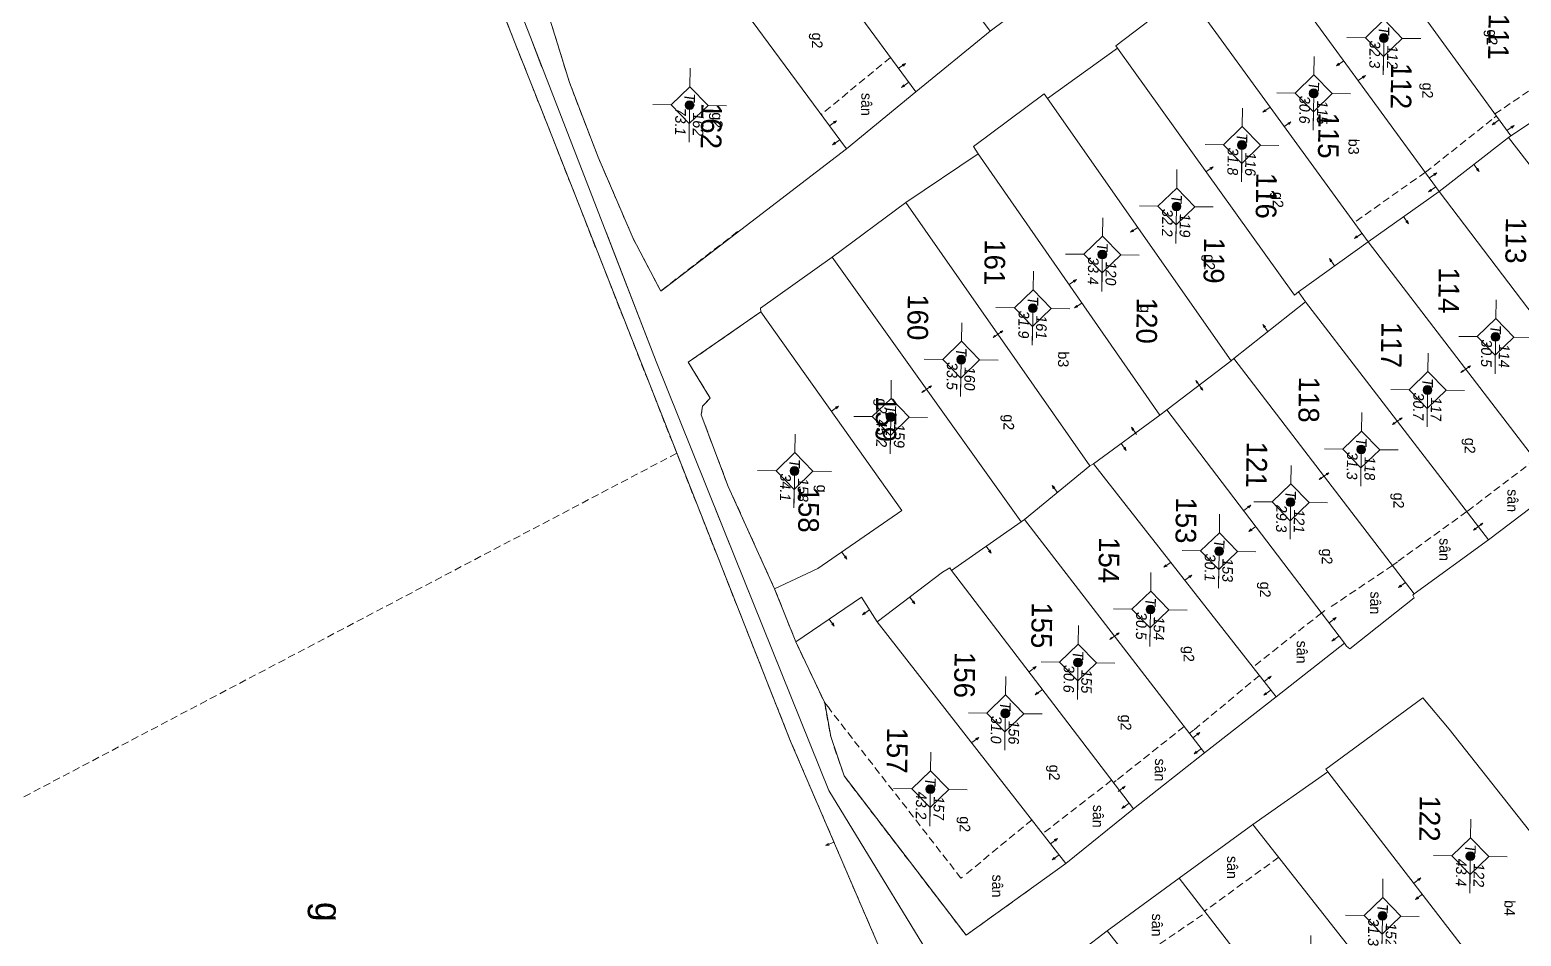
# Model space of a CAD drawing. Extents: x 601689 to 602595, y 1189742 to 1190763.
# Drawn here: x 602062.5 to 602113.1, y 1190361 to 1190391.7 of the extents above; entities that cross this region are included whole.
import ezdxf
from ezdxf.enums import TextEntityAlignment as Align

# ---------------------------------------------------------------- set-up
doc = ezdxf.new("R2010")
doc.units = 0
doc.header["$MEASUREMENT"] = 0
doc.linetypes.add('HIDDEN', pattern=[0.375, 0.25, -0.125])
for name, color, linetype in [('10', 250, 'Continuous'), ('11', 7, 'Continuous'), ('13', 7, 'Continuous'), ('14', 7, 'Continuous'), ('15', 7, 'Continuous'), ('16', 7, 'Continuous'), ('22', 7, 'Continuous'), ('53', 7, 'Continuous'), ('57', 7, 'Continuous')]:
    doc.layers.add(name, color=color, linetype=linetype)
doc.styles.add('TXT', font='vnshx.shx')

# ---------------------------------------------------------------- blocks, each defined once
blk = doc.blocks.new('NH3R')
at = {"layer": '16', "color": 7, "linetype": 'Continuous', "lineweight": 0}
for p, q in [((0, 0), (0.297, -0.005)), ((0.297, -0.005), (0.186, 0.031)), ((0.297, -0.005), (0.189, -0.033))]:
    blk.add_line(p, q, dxfattribs=at)
blk = doc.blocks.new('NH3')
at = {"layer": '16', "color": 7, "linetype": 'Continuous', "lineweight": 0}
for p, q in [((-0.199, -0.002), (-0.113, 0.021)), ((0.197, -0.012), (0.107, 0.015)), ((-0.199, -0.002), (0.197, -0.012)), ((-0.199, -0.002), (-0.116, -0.035)), ((0.197, -0.012), (0.104, -0.027))]:
    blk.add_line(p, q, dxfattribs=at)
blk = doc.blocks.new('*M1533153315331533')
at = {"layer": '13', "color": 3, "linetype": 'Continuous', "lineweight": 0}
blk.add_line((602459.248, 1189775.521), (602460.268, 1189775.521), dxfattribs=at)
at = {"layer": '13', "color": 3, "linetype": 'Continuous', "lineweight": 0, "style": 'TXT', "oblique": 7.6055}
blk.add_text('T', height=0.36, dxfattribs=at).set_placement((602459.051, 1189775.521), align=Align.MIDDLE_RIGHT)
for s, p in [('114', (602459.398, 1189775.821)), ('30.5', (602459.248, 1189775.221))]:
    blk.add_text(s, height=0.36, dxfattribs=at).set_placement(p, align=Align.MIDDLE_LEFT)
blk = doc.blocks.new('*M1534153415341534')
at = {"layer": '13', "color": 3, "linetype": 'Continuous', "lineweight": 0}
blk.add_line((602476.858, 1189774.921), (602477.878, 1189774.921), dxfattribs=at)
at = {"layer": '13', "color": 3, "linetype": 'Continuous', "lineweight": 0, "style": 'TXT', "oblique": 7.6055}
blk.add_text('T', height=0.36, dxfattribs=at).set_placement((602476.661, 1189774.921), align=Align.MIDDLE_RIGHT)
for s, p in [('122', (602477.008, 1189775.221)), ('43.4', (602476.858, 1189774.621))]:
    blk.add_text(s, height=0.36, dxfattribs=at).set_placement(p, align=Align.MIDDLE_LEFT)
blk = doc.blocks.new('*M1539153915391539')
at = {"layer": '13', "color": 3, "linetype": 'Continuous', "lineweight": 0}
blk.add_line((602461.082, 1189773.243), (602462.102, 1189773.243), dxfattribs=at)
at = {"layer": '13', "color": 3, "linetype": 'Continuous', "lineweight": 0, "style": 'TXT', "oblique": 7.6055}
for s, p in [('117', (602461.232, 1189773.543)), ('30.7', (602461.082, 1189772.943))]:
    blk.add_text(s, height=0.36, dxfattribs=at).set_placement(p, align=Align.MIDDLE_LEFT)
blk.add_text('T', height=0.36, dxfattribs=at).set_placement((602460.885, 1189773.243), align=Align.MIDDLE_RIGHT)
blk = doc.blocks.new('*M1541154115411541')
at = {"layer": '13', "color": 3, "linetype": 'Continuous', "lineweight": 0}
blk.add_line((602478.922, 1189771.973), (602479.942, 1189771.973), dxfattribs=at)
at = {"layer": '13', "color": 3, "linetype": 'Continuous', "lineweight": 0, "style": 'TXT', "oblique": 7.6055}
blk.add_text('T', height=0.36, dxfattribs=at).set_placement((602478.725, 1189771.973), align=Align.MIDDLE_RIGHT)
for s, p in [('152', (602479.072, 1189772.273)), ('31.3', (602478.922, 1189771.673))]:
    blk.add_text(s, height=0.36, dxfattribs=at).set_placement(p, align=Align.MIDDLE_LEFT)
blk = doc.blocks.new('*M1544154415441544')
at = {"layer": '13', "color": 3, "linetype": 'Continuous', "lineweight": 0}
blk.add_line((602449.177, 1189771.588), (602450.197, 1189771.588), dxfattribs=at)
at = {"layer": '13', "color": 3, "linetype": 'Continuous', "lineweight": 0, "style": 'TXT', "oblique": 7.6055}
for s, p in [('112', (602449.327, 1189771.888)), ('32.3', (602449.177, 1189771.288))]:
    blk.add_text(s, height=0.36, dxfattribs=at).set_placement(p, align=Align.MIDDLE_LEFT)
blk.add_text('T', height=0.36, dxfattribs=at).set_placement((602448.98, 1189771.588), align=Align.MIDDLE_RIGHT)
blk = doc.blocks.new('*M1546154615461546')
at = {"layer": '13', "color": 3, "linetype": 'Continuous', "lineweight": 0}
blk.add_line((602463.128, 1189771.025), (602464.148, 1189771.025), dxfattribs=at)
at = {"layer": '13', "color": 3, "linetype": 'Continuous', "lineweight": 0, "style": 'TXT', "oblique": 7.6055}
blk.add_text('T', height=0.36, dxfattribs=at).set_placement((602462.931, 1189771.025), align=Align.MIDDLE_RIGHT)
for s, p in [('118', (602463.278, 1189771.325)), ('31.3', (602463.128, 1189770.725))]:
    blk.add_text(s, height=0.36, dxfattribs=at).set_placement(p, align=Align.MIDDLE_LEFT)
blk = doc.blocks.new('*M1550155015501550')
at = {"layer": '13', "color": 3, "linetype": 'Continuous', "lineweight": 0}
blk.add_line((602451.085, 1189769.24), (602452.105, 1189769.24), dxfattribs=at)
at = {"layer": '13', "color": 3, "linetype": 'Continuous', "lineweight": 0, "style": 'TXT', "oblique": 7.6055}
for s, p in [('115', (602451.235, 1189769.54)), ('30.6', (602451.085, 1189768.94))]:
    blk.add_text(s, height=0.36, dxfattribs=at).set_placement(p, align=Align.MIDDLE_LEFT)
blk.add_text('T', height=0.36, dxfattribs=at).set_placement((602450.888, 1189769.24), align=Align.MIDDLE_RIGHT)
blk = doc.blocks.new('*M1553155315531553')
at = {"layer": '13', "color": 3, "linetype": 'Continuous', "lineweight": 0}
blk.add_line((602464.952, 1189768.656), (602465.972, 1189768.656), dxfattribs=at)
at = {"layer": '13', "color": 3, "linetype": 'Continuous', "lineweight": 0, "style": 'TXT', "oblique": 7.6055}
for s, p in [('121', (602465.102, 1189768.956)), ('29.3', (602464.952, 1189768.356))]:
    blk.add_text(s, height=0.36, dxfattribs=at).set_placement(p, align=Align.MIDDLE_LEFT)
blk.add_text('T', height=0.36, dxfattribs=at).set_placement((602464.755, 1189768.656), align=Align.MIDDLE_RIGHT)
blk = doc.blocks.new('*M1556155615561556')
at = {"layer": '13', "color": 3, "linetype": 'Continuous', "lineweight": 0}
blk.add_line((602452.872, 1189766.832), (602453.892, 1189766.832), dxfattribs=at)
at = {"layer": '13', "color": 3, "linetype": 'Continuous', "lineweight": 0, "style": 'TXT', "oblique": 7.6055}
blk.add_text('T', height=0.36, dxfattribs=at).set_placement((602452.675, 1189766.832), align=Align.MIDDLE_RIGHT)
for s, p in [('116', (602453.022, 1189767.132)), ('31.8', (602452.872, 1189766.532))]:
    blk.add_text(s, height=0.36, dxfattribs=at).set_placement(p, align=Align.MIDDLE_LEFT)
blk = doc.blocks.new('*M1559155915591559')
at = {"layer": '13', "color": 3, "linetype": 'Continuous', "lineweight": 0}
blk.add_line((602466.645, 1189766.258), (602467.665, 1189766.258), dxfattribs=at)
at = {"layer": '13', "color": 3, "linetype": 'Continuous', "lineweight": 0, "style": 'TXT', "oblique": 7.6055}
for s, p in [('153', (602466.795, 1189766.558)), ('30.1', (602466.645, 1189765.958))]:
    blk.add_text(s, height=0.36, dxfattribs=at).set_placement(p, align=Align.MIDDLE_LEFT)
blk.add_text('T', height=0.36, dxfattribs=at).set_placement((602466.448, 1189766.258), align=Align.MIDDLE_RIGHT)
blk = doc.blocks.new('*M1562156215621562')
at = {"layer": '13', "color": 3, "linetype": 'Continuous', "lineweight": 0}
blk.add_line((602454.985, 1189764.643), (602456.005, 1189764.643), dxfattribs=at)
at = {"layer": '13', "color": 3, "linetype": 'Continuous', "lineweight": 0, "style": 'TXT', "oblique": 7.6055}
for s, p in [('119', (602455.135, 1189764.943)), ('32.2', (602454.985, 1189764.343))]:
    blk.add_text(s, height=0.36, dxfattribs=at).set_placement(p, align=Align.MIDDLE_LEFT)
blk.add_text('T', height=0.36, dxfattribs=at).set_placement((602454.788, 1189764.643), align=Align.MIDDLE_RIGHT)
blk = doc.blocks.new('*M1564156415641564')
at = {"layer": '13', "color": 3, "linetype": 'Continuous', "lineweight": 0}
blk.add_line((602468.657, 1189763.96), (602469.677, 1189763.96), dxfattribs=at)
at = {"layer": '13', "color": 3, "linetype": 'Continuous', "lineweight": 0, "style": 'TXT', "oblique": 7.6055}
blk.add_text('T', height=0.36, dxfattribs=at).set_placement((602468.46, 1189763.96), align=Align.MIDDLE_RIGHT)
for s, p in [('154', (602468.807, 1189764.26)), ('30.5', (602468.657, 1189763.66))]:
    blk.add_text(s, height=0.36, dxfattribs=at).set_placement(p, align=Align.MIDDLE_LEFT)
blk = doc.blocks.new('*M1569156915691569')
at = {"layer": '13', "color": 3, "linetype": 'Continuous', "lineweight": 0}
blk.add_line((602456.652, 1189762.155), (602457.672, 1189762.155), dxfattribs=at)
at = {"layer": '13', "color": 3, "linetype": 'Continuous', "lineweight": 0, "style": 'TXT', "oblique": 7.6055}
for s, p in [('120', (602456.802, 1189762.455)), ('33.4', (602456.652, 1189761.855))]:
    blk.add_text(s, height=0.36, dxfattribs=at).set_placement(p, align=Align.MIDDLE_LEFT)
blk.add_text('T', height=0.36, dxfattribs=at).set_placement((602456.455, 1189762.155), align=Align.MIDDLE_RIGHT)
blk = doc.blocks.new('*M1570157015701570')
at = {"layer": '13', "color": 3, "linetype": 'Continuous', "lineweight": 0}
blk.add_line((602470.487, 1189761.531), (602471.507, 1189761.531), dxfattribs=at)
at = {"layer": '13', "color": 3, "linetype": 'Continuous', "lineweight": 0, "style": 'TXT', "oblique": 7.6055}
for s, p in [('155', (602470.637, 1189761.831)), ('30.6', (602470.487, 1189761.231))]:
    blk.add_text(s, height=0.36, dxfattribs=at).set_placement(p, align=Align.MIDDLE_LEFT)
blk.add_text('T', height=0.36, dxfattribs=at).set_placement((602470.29, 1189761.531), align=Align.MIDDLE_RIGHT)
blk = doc.blocks.new('*M1576157615761576')
at = {"layer": '13', "color": 3, "linetype": 'Continuous', "lineweight": 0}
blk.add_line((602458.503, 1189759.827), (602459.523, 1189759.827), dxfattribs=at)
at = {"layer": '13', "color": 3, "linetype": 'Continuous', "lineweight": 0, "style": 'TXT', "oblique": 7.6055}
blk.add_text('T', height=0.36, dxfattribs=at).set_placement((602458.306, 1189759.827), align=Align.MIDDLE_RIGHT)
for s, p in [('161', (602458.653, 1189760.127)), ('31.9', (602458.503, 1189759.527))]:
    blk.add_text(s, height=0.36, dxfattribs=at).set_placement(p, align=Align.MIDDLE_LEFT)
blk = doc.blocks.new('*M1578157815781578')
at = {"layer": '13', "color": 3, "linetype": 'Continuous', "lineweight": 0}
blk.add_line((602472.249, 1189759.092), (602473.269, 1189759.092), dxfattribs=at)
at = {"layer": '13', "color": 3, "linetype": 'Continuous', "lineweight": 0, "style": 'TXT', "oblique": 7.6055}
for s, p in [('156', (602472.399, 1189759.392)), ('31.0', (602472.249, 1189758.792))]:
    blk.add_text(s, height=0.36, dxfattribs=at).set_placement(p, align=Align.MIDDLE_LEFT)
blk.add_text('T', height=0.36, dxfattribs=at).set_placement((602472.052, 1189759.092), align=Align.MIDDLE_RIGHT)
blk = doc.blocks.new('*M1582158215821582')
at = {"layer": '13', "color": 3, "linetype": 'Continuous', "lineweight": 0}
blk.add_line((602460.283, 1189757.423), (602461.303, 1189757.423), dxfattribs=at)
at = {"layer": '13', "color": 3, "linetype": 'Continuous', "lineweight": 0, "style": 'TXT', "oblique": 7.6055}
blk.add_text('T', height=0.36, dxfattribs=at).set_placement((602460.086, 1189757.423), align=Align.MIDDLE_RIGHT)
for s, p in [('160', (602460.433, 1189757.723)), ('33.5', (602460.283, 1189757.123))]:
    blk.add_text(s, height=0.36, dxfattribs=at).set_placement(p, align=Align.MIDDLE_LEFT)
blk = doc.blocks.new('*M1584158415841584')
at = {"layer": '13', "color": 3, "linetype": 'Continuous', "lineweight": 0}
blk.add_line((602474.852, 1189756.589), (602475.872, 1189756.589), dxfattribs=at)
at = {"layer": '13', "color": 3, "linetype": 'Continuous', "lineweight": 0, "style": 'TXT', "oblique": 7.6055}
for s, p in [('157', (602475.002, 1189756.889)), ('43.2', (602474.852, 1189756.289))]:
    blk.add_text(s, height=0.36, dxfattribs=at).set_placement(p, align=Align.MIDDLE_LEFT)
blk.add_text('T', height=0.36, dxfattribs=at).set_placement((602474.655, 1189756.589), align=Align.MIDDLE_RIGHT)
blk = doc.blocks.new('*M1587158715871587')
at = {"layer": '13', "color": 3, "linetype": 'Continuous', "lineweight": 0}
blk.add_line((602462.258, 1189755.065), (602463.278, 1189755.065), dxfattribs=at)
at = {"layer": '13', "color": 3, "linetype": 'Continuous', "lineweight": 0, "style": 'TXT', "oblique": 7.6055}
for s, p in [('159', (602462.408, 1189755.365)), ('45.2', (602462.258, 1189754.765))]:
    blk.add_text(s, height=0.36, dxfattribs=at).set_placement(p, align=Align.MIDDLE_LEFT)
blk.add_text('T', height=0.36, dxfattribs=at).set_placement((602462.061, 1189755.065), align=Align.MIDDLE_RIGHT)
blk = doc.blocks.new('*M1591159115911591')
at = {"layer": '13', "color": 3, "linetype": 'Continuous', "lineweight": 0}
blk.add_line((602464.136, 1189751.831), (602465.156, 1189751.831), dxfattribs=at)
at = {"layer": '13', "color": 3, "linetype": 'Continuous', "lineweight": 0, "style": 'TXT', "oblique": 7.6055}
blk.add_text('T', height=0.36, dxfattribs=at).set_placement((602463.939, 1189751.831), align=Align.MIDDLE_RIGHT)
for s, p in [('158', (602464.286, 1189752.131)), ('34.1', (602464.136, 1189751.531))]:
    blk.add_text(s, height=0.36, dxfattribs=at).set_placement(p, align=Align.MIDDLE_LEFT)
blk = doc.blocks.new('*M1597159715971597')
at = {"layer": '13', "color": 3, "linetype": 'Continuous', "lineweight": 0}
blk.add_line((602451.792, 1189748.096), (602452.812, 1189748.096), dxfattribs=at)
at = {"layer": '13', "color": 3, "linetype": 'Continuous', "lineweight": 0, "style": 'TXT', "oblique": 7.6055}
for s, p in [('162', (602451.942, 1189748.396)), ('73.1', (602451.792, 1189747.796))]:
    blk.add_text(s, height=0.36, dxfattribs=at).set_placement(p, align=Align.MIDDLE_LEFT)
blk.add_text('T', height=0.36, dxfattribs=at).set_placement((602451.595, 1189748.096), align=Align.MIDDLE_RIGHT)
blk = doc.blocks.new('CENTRD')
at = {"layer": '11', "linetype": 'Continuous', "lineweight": 0}
h = blk.add_hatch(color=2, dxfattribs=at)
edge = h.paths.add_edge_path()
edge.add_arc((0, 0), 0.15, 0, 360)
at = {"layer": '11', "color": 2, "linetype": 'Continuous', "lineweight": 0}
for p, q in [((0, 1.25), (0, 0.625)), ((0, 0.625), (-0.625, 0)), ((0.625, 0), (0, 0.625)), ((-0.625, 0), (-1.25, 0)), ((-0.625, 0), (0, -0.625)), ((0, -0.625), (0.625, 0)), ((1.25, 0), (0.625, 0)), ((0, -0.625), (0, -1.25))]:
    blk.add_line(p, q, dxfattribs=at)
blk.add_circle((0, 0), 0.15, dxfattribs=at)

msp = doc.modelspace()

# ---------------------------------------------------------------- linework, layer by layer
at = {"layer": '10', "color": 7, "linetype": 'Continuous', "lineweight": 0}
for p, q in [((602095.049, 1190391.643), (602088.904, 1190400.007)), ((602086.149, 1190398.285), (602092.531, 1190389.587)), ((602090.184, 1190387.659), (602083.743, 1190396.377)), ((602112.701, 1190388.09), (602106.577, 1190396.545)), ((602110.275, 1190386.213), (602104.091, 1190394.669)), ((602097.403, 1190393.4), (602095.049, 1190391.643)), ((602107.861, 1190384.506), (602101.767, 1190392.89)), ((602095.049, 1190391.643), (602092.531, 1190389.587)), ((602099.372, 1190391.063), (602096.998, 1190389.365)), ((602115.194, 1190389.756), (602112.701, 1190388.09)), ((602092.531, 1190389.587), (602090.184, 1190387.659)), ((602096.998, 1190389.365), (602103.226, 1190380.47)), ((602110.275, 1190386.213), (602112.62, 1190388.041)), ((602112.701, 1190388.09), (602112.62, 1190388.041)), ((602112.62, 1190388.041), (602118.87, 1190379.955)), ((602094.652, 1190387.487), (602092.199, 1190385.831)), ((602094.652, 1190387.487), (602100.801, 1190378.623)), ((602110.275, 1190386.213), (602107.861, 1190384.506)), ((602116.503, 1190377.988), (602110.275, 1190386.213)), ((602092.199, 1190385.831), (602089.704, 1190383.985)), ((602092.199, 1190385.831), (602098.437, 1190376.915)), ((602105.499, 1190382.808), (602107.861, 1190384.506)), ((602107.861, 1190384.506), (602114.258, 1190376.158)), ((602096.101, 1190375.017), (602089.704, 1190383.985)), ((602105.744, 1190382.465), (602105.499, 1190382.808)), ((602105.744, 1190382.465), (602103.317, 1190380.548)), ((602111.943, 1190374.4), (602105.744, 1190382.465)), ((602103.226, 1190380.47), (602101.043, 1190378.809)), ((602103.317, 1190380.548), (602103.226, 1190380.47)), ((602109.428, 1190372.574), (602103.317, 1190380.548)), ((602100.801, 1190378.623), (602098.558, 1190376.983)), ((602101.043, 1190378.809), (602100.801, 1190378.623)), ((602107.065, 1190370.906), (602101.043, 1190378.809)), ((602098.437, 1190376.915), (602096.223, 1190375.095)), ((602098.558, 1190376.983), (602098.437, 1190376.915)), ((602104.75, 1190369.078), (602098.558, 1190376.983)), ((602114.258, 1190376.158), (602111.943, 1190374.4)), ((602096.223, 1190375.095), (602096.101, 1190375.017)), ((602102.314, 1190367.182), (602096.223, 1190375.095)), ((602096.101, 1190375.017), (602093.748, 1190373.359)), ((602111.943, 1190374.4), (602109.428, 1190372.574)), ((602099.907, 1190365.284), (602093.748, 1190373.359)), ((602087.749, 1190372.742), (602088.465, 1190370.951)), ((602097.622, 1190363.435), (602091.225, 1190371.624)), ((602107.065, 1190370.906), (602104.75, 1190369.078)), ((602104.75, 1190369.078), (602102.314, 1190367.182)), ((602102.314, 1190367.182), (602099.907, 1190365.284)), ((602103.961, 1190364.758), (602106.495, 1190366.544)), ((602106.495, 1190366.544), (602112.735, 1190358.458)), ((602099.907, 1190365.284), (602097.622, 1190363.435)), ((602101.456, 1190362.933), (602103.961, 1190364.758)), ((602103.961, 1190364.758), (602110.36, 1190356.621)), ((602099.021, 1190361.146), (602101.456, 1190362.933)), ((602107.803, 1190354.746), (602101.456, 1190362.933)), ((602096.767, 1190359.427), (602099.021, 1190361.146)), ((602099.021, 1190361.146), (602105.52, 1190352.997))]:
    msp.add_line(p, q, dxfattribs=at)
for points in [[(602060.416, 1190347.785), (602063.322, 1190348.885), (602066.011, 1190349.598), (602069.572, 1190350.379), (602072.496, 1190351.37), (602078.271, 1190353.21), (602084.076, 1190354.931), (602084.854, 1190355.56), (602086.502, 1190353.218), (602086.777, 1190352.864), (602088.203, 1190354.044), (602087.612, 1190354.683), (602092.496, 1190358.635), (602091.245, 1190360.703), (602088.279, 1190367.603), (602079.88, 1190388.9), (602073.888, 1190403.993), (602067.222, 1190420.376)], [(602079.594, 1190393.474), (602080.144, 1190392.017), (602080.795, 1190389.907), (602081.77, 1190387.374), (602082.952, 1190384.618), (602083.888, 1190382.835), (602090.184, 1190387.659)], [(602101.767, 1190392.89), (602101.708, 1190392.971), (602099.313, 1190391.144), (602099.372, 1190391.063)], [(602099.372, 1190391.063), (602105.367, 1190382.69), (602105.499, 1190382.808)], [(602094.652, 1190387.487), (602094.486, 1190387.729), (602096.89, 1190389.517), (602096.998, 1190389.365)], [(602089.704, 1190383.985), (602087.269, 1190382.249), (602087.278, 1190382.128)], [(602087.278, 1190382.128), (602084.825, 1190380.422), (602085.568, 1190379.202), (602085.304, 1190378.935), (602085.26, 1190378.635), (602086.177, 1190376.213), (602087.749, 1190372.742)], [(602087.749, 1190372.742), (602089.219, 1190373.431), (602092.057, 1190375.402), (602087.278, 1190382.128)], [(602093.748, 1190373.359), (602093.69, 1190373.459), (602093.437, 1190373.303), (602091.225, 1190371.624)], [(602107.065, 1190370.906), (602107.134, 1190370.795), (602107.243, 1190370.713), (602109.426, 1190372.434), (602109.378, 1190372.525), (602109.428, 1190372.574)], [(602091.225, 1190371.624), (602090.696, 1190372.461), (602088.465, 1190370.951)], [(602088.465, 1190370.951), (602089.447, 1190368.878), (602089.651, 1190367.735), (602090.103, 1190366.399), (602094.239, 1190361.002), (602097.622, 1190363.435)], [(602116.228, 1190360.88), (602110.606, 1190367.987), (602109.72, 1190369.05), (602106.427, 1190366.635), (602106.495, 1190366.544)]]:
    msp.add_lwpolyline(points, dxfattribs=at)
at = {"layer": '14', "color": 6, "linetype": 'HIDDEN', "lineweight": 0}
for p, q in [((602091.676, 1190390.749), (602089.33, 1190388.82)), ((602112.162, 1190388.837), (602114.634, 1190390.513)), ((602109.804, 1190386.86), (602112.14, 1190388.707)), ((602112.14, 1190388.707), (602112.211, 1190388.767)), ((602109.804, 1190386.86), (602107.381, 1190385.153)), ((602084.432, 1190377.337), (602050.446, 1190359.452)), ((602113.521, 1190377.118), (602111.207, 1190375.359)), ((602111.207, 1190375.359), (602108.873, 1190373.672)), ((602108.691, 1190373.534), (602106.512, 1190372.074)), ((602108.863, 1190373.662), (602108.691, 1190373.534)), ((602106.401, 1190372.006), (602106.29, 1190371.927)), ((602106.29, 1190371.927), (602103.964, 1190370.089)), ((602104.18, 1190369.806), (602101.955, 1190367.956)), ((602089.604, 1190368.685), (602089.447, 1190368.878)), ((602101.626, 1190368.071), (602099.321, 1190366.242)), ((602101.945, 1190367.956), (602101.803, 1190367.838)), ((602099.172, 1190366.254), (602096.836, 1190364.446)), ((602099.321, 1190366.242), (602099.23, 1190366.173)), ((602096.473, 1190364.911), (602094.196, 1190363.042)), ((602104.835, 1190363.647), (602102.32, 1190361.821)), ((602099.877, 1190360.074), (602102.36, 1190361.77))]:
    msp.add_line(p, q, dxfattribs=at)
msp.add_lwpolyline([(602094.116, 1190362.973), (602094.066, 1190362.934), (602089.604, 1190368.675)], dxfattribs=at)
at = {"layer": '22', "color": 7, "linetype": 'HIDDEN', "lineweight": 0}
for p, q in [((602079.88, 1190388.9), (602073.888, 1190403.993)), ((602084.432, 1190377.337), (602079.88, 1190388.9)), ((602086.495, 1190384.849), (602083.888, 1190382.835)), ((602087.278, 1190382.128), (602084.825, 1190380.422)), ((602084.825, 1190380.422), (602085.568, 1190379.202)), ((602085.568, 1190379.202), (602085.304, 1190378.935)), ((602085.304, 1190378.935), (602085.26, 1190378.635)), ((602085.26, 1190378.635), (602086.177, 1190376.213)), ((602088.279, 1190367.603), (602084.432, 1190377.337)), ((602086.177, 1190376.213), (602087.749, 1190372.742)), ((602087.749, 1190372.742), (602088.465, 1190370.951)), ((602088.465, 1190370.951), (602089.447, 1190368.878)), ((602089.447, 1190368.878), (602089.651, 1190367.735)), ((602091.245, 1190360.703), (602088.279, 1190367.603)), ((602089.651, 1190367.735), (602090.103, 1190366.399)), ((602090.103, 1190366.399), (602094.239, 1190361.002)), ((602096.4, 1190362.552), (602094.239, 1190361.002))]:
    msp.add_line(p, q, dxfattribs=at)
msp.add_lwpolyline([(602083.888, 1190382.835), (602082.952, 1190384.618), (602081.77, 1190387.374), (602080.795, 1190389.907), (602080.144, 1190392.017), (602079.594, 1190393.474)], dxfattribs=at)
at = {"layer": '57', "color": 172, "linetype": 'Continuous', "lineweight": 0}
for points in [[(602084.509, 1190378.536), (602083.735, 1190380.447), (602079.475, 1190391.436), (602074.509, 1190404.114)], [(602079.861, 1190390.42), (602079.475, 1190391.436), (602074.722, 1190403.582), (602074.583, 1190403.683), (602074.221, 1190403.508)], [(602086.404, 1190373.81), (602084.509, 1190378.536), (602083.735, 1190380.447), (602082.045, 1190384.83)], [(602103.371, 1190330.544), (602087.579, 1190352.233), (602087.422, 1190352.514), (602090.852, 1190355.408), (602090.409, 1190355.924), (602093.958, 1190358.745), (602089.585, 1190365.906), (602085.746, 1190375.439)], [(602090.761, 1190355.329), (602090.852, 1190355.408), (602090.409, 1190355.924), (602093.958, 1190358.745), (602089.585, 1190365.906), (602086.404, 1190373.81)]]:
    msp.add_lwpolyline(points, dxfattribs=at)

# ---------------------------------------------------------------- block references
at = {"layer": '11', "color": 2, "linetype": 'Continuous', "lineweight": 0, "rotation": 269.1680420500809}
for p in [(602108.396, 1190391.408), (602106.02, 1190389.534), (602084.868, 1190389.134), (602103.587, 1190387.782), (602101.367, 1190385.701), (602098.855, 1190384.071), (602096.501, 1190382.254), (602112.182, 1190381.281), (602094.071, 1190380.509), (602109.878, 1190379.48), (602091.685, 1190378.568), (602107.63, 1190377.466), (602088.424, 1190376.737), (602105.235, 1190375.677), (602102.813, 1190374.019), (602100.486, 1190372.041), (602098.03, 1190370.246), (602095.566, 1190368.52), (602093.025, 1190365.953), (602111.326, 1190363.681), (602108.349, 1190361.66), (602105.907, 1190359.739)]:
    msp.add_blockref('CENTRD', p, dxfattribs=at)
at = {"layer": '13', "color": 3, "linetype": 'Continuous', "lineweight": 0, "rotation": 269.1680420500809}
for name in ['*M1544154415441544', '*M1550155015501550', '*M1597159715971597', '*M1556155615561556', '*M1562156215621562', '*M1569156915691569', '*M1576157615761576', '*M1533153315331533', '*M1582158215821582', '*M1539153915391539', '*M1587158715871587', '*M1546154615461546', '*M1591159115911591', '*M1553155315531553', '*M1559155915591559', '*M1564156415641564', '*M1570157015701570', '*M1578157815781578', '*M1584158415841584', '*M1534153415341534', '*M1541154115411541']:
    msp.add_blockref(name, (-578790.27, 1810052.359), dxfattribs=at)
at = {"layer": '16', "color": 7, "linetype": 'Continuous', "lineweight": 0}
for name, p, xscale, yscale, rotation in [('NH3R', (602091.942, 1190390.375), 1.000001384334762, 1.000001384334762, 36.26573784867658), ('NH3R', (602092.295, 1190389.909), 1.000002733431015, 1.000002733431015, 216.2844139805851), ('NH3R', (602107.527, 1190389.971), 0.9999985186375996, 0.9999985186375996, 35.6067252016022), ('NH3R', (602089.605, 1190388.436), 1.000001384334762, 1.000001384334762, 36.26573784867658), ('NH3R', (602105.005, 1190388.396), 0.9999985186375996, 0.9999985186375996, 35.6067252016022), ('NH3R', (602112.564, 1190388.272), 0.9999985186375996, 0.9999985186375996, 35.6067252016022), ('NH3R', (602089.959, 1190387.962), 1.000002733431015, 1.000002733431015, 216.2844139805851), ('NH3R', (602102.364, 1190386.872), 0.9999985186375996, 0.9999985186375996, 35.6067252016022), ('NH3R', (602109.942, 1190386.668), 0.9999985186375996, 0.9999985186375996, 35.6067252016022), ('NH3R', (602111.448, 1190387.127), 0.9999988721216958, 0.9999988721216958, 307.9386871028672), ('NH3R', (602097.731, 1190383.055), 1.00000126802131, 1.00000126802131, 34.74740451525407), ('NH3R', (602089.672, 1190378.765), 0.999998247683276, 0.999998247683276, 35.38782823196337), ('NH3', (602108.848, 1190378.432), 0.9999986373799936, 0.9999986373799936, 37.54929893955936), ('NH3R', (602103.647, 1190375.393), 0.9999987813735592, 0.9999987813735592, 38.06164980490121), ('NH3R', (602104.059, 1190374.858), 1.000001221422202, 1.000001221422202, 217.3116620506772), ('NH3', (602111.59, 1190374.855), 0.9999986373799936, 0.9999986373799936, 37.54929893955936), ('NH3R', (602094.919, 1190374.193), 1.00000230096407, 1.00000230096407, 305.1690321458165), ('NH3R', (602090.027, 1190373.99), 0.9999987353164376, 0.9999987353164376, 307.1968597955646), ('NH3R', (602101.183, 1190373.647), 1.000001221422202, 1.000001221422202, 217.3116620506772), ('NH3R', (602101.654, 1190373.031), 0.9999987813735592, 0.9999987813735592, 38.06164980490121), ('NH3R', (602109.134, 1190372.958), 1.000001221422202, 1.000001221422202, 217.3116620506772), ('NH3R', (602092.326, 1190372.468), 0.9999987353164376, 0.9999987353164376, 307.1968597955646), ('NH3R', (602089.596, 1190371.716), 0.9999987353164376, 0.9999987353164376, 307.1968597955646), ('NH3R', (602106.545, 1190371.594), 0.9999987813735592, 0.9999987813735592, 38.06164980490121), ('NH3R', (602106.878, 1190371.149), 1.000001221422202, 1.000001221422202, 217.3116620506772), ('NH3R', (602096.372, 1190369.933), 0.9999981705744174, 0.9999981705744174, 38.00548115625021), ('NH3R', (602104.338, 1190369.603), 0.9999987813735592, 0.9999987813735592, 38.06164980490121), ('NH3R', (602096.823, 1190369.327), 0.9999983203577189, 0.9999983203577189, 217.330453541242), ('NH3R', (602104.563, 1190369.31), 1.000001221422202, 1.000001221422202, 217.3116620506772), ('NH3R', (602094.429, 1190367.529), 0.9999981705744174, 0.9999981705744174, 38.00548115625021), ('NH3R', (602101.921, 1190367.696), 0.9999987813735592, 0.9999987813735592, 38.06164980490121), ('NH3R', (602102.206, 1190367.323), 1.000001221422202, 1.000001221422202, 217.3116620506772), ('NH3R', (602099.396, 1190365.871), 0.9999981705744174, 0.9999981705744174, 38.00548115625021), ('NH3R', (602099.76, 1190365.476), 0.9999983203577189, 0.9999983203577189, 217.330453541242), ('NH3R', (602089.762, 1190364.154), 0.999998757694474, 0.999998757694474, 203.2537091146835), ('NH3R', (602097.101, 1190364.103), 0.9999981705744174, 0.9999981705744174, 38.00548115625021), ('NH3R', (602097.397, 1190363.729), 0.9999983203577189, 0.9999983203577189, 217.330453541242), ('NH3R', (602109.414, 1190362.764), 0.9999987607302544, 0.9999987607302544, 38.17623816493603)]:
    msp.add_blockref(name, p, dxfattribs=dict(at, xscale=xscale, yscale=yscale, rotation=rotation))
for name, p, rotation in [('NH3R', (602107.035, 1190390.638), 215.9696377205524), ('NH3R', (602104.544, 1190389.062), 215.9696377205524), ('NH3R', (602112.309, 1190388.636), 215.9696377205524), ('NH3R', (602110.158, 1190386.365), 215.9696377205524), ('NH3R', (602109.064, 1190385.359), 305.2730943399883), ('NH3R', (602100.058, 1190384.993), 215.0064159818338), ('NH3R', (602107.646, 1190384.789), 215.9696377205524), ('NH3R', (602106.72, 1190383.691), 125.7986150271321), ('NH3R', (602098.163, 1190382.429), 215.0064159818338), ('NH3R', (602104.47, 1190381.453), 125.7986150271321), ('NH3', (602095.319, 1190381.368), 214.9767958263626), ('NH3', (602111.173, 1190380.18), 217.530506945374), ('NH3', (602092.902, 1190379.501), 215.5025619949106), ('NH3', (602102.135, 1190379.634), 127.2554074294825), ('NH3R', (602100.012, 1190377.973), 126.1695279189823), ('NH3R', (602099.497, 1190377.671), 306.1695279189824), ('NH3', (602106.373, 1190376.556), 217.4638372780274), ('NH3R', (602097.335, 1190376.01), 129.4075964899307), ('NH3R', (602090.969, 1190372.027), 215.0064159818338), ('NH3', (602099.268, 1190371.133), 217.5867173096545), ('NH3R', (602109.709, 1190362.39), 217.786849097373)]:
    msp.add_blockref(name, p, dxfattribs=dict(at, rotation=rotation))

# ---------------------------------------------------------------- texts
at = {"layer": '15', "color": 7, "linetype": 'Continuous', "lineweight": 0, "style": 'TXT'}
for s, height, p in [('g2', 0.36, (602089.198, 1190391.593)), ('g2', 0.36, (602112.07, 1190391.699)), ('g2', 0.36, (602109.886, 1190389.898)), ('s%%169n', 0.36, (602090.87, 1190389.549)), ('g2', 0.36, (602085.811, 1190388.889)), ('b3', 0.36, (602107.38, 1190387.993)), ('g2', 0.36, (602104.815, 1190386.188)), ('g2', 0.36, (602102.496, 1190384.08)), ('g', 0.36, (602100.322, 1190382.359)), ('b3', 0.36, (602097.54, 1190380.787)), ('g2', 0.36, (602091.379, 1190379.192)), ('g2', 0.36, (602095.691, 1190378.653)), ('g2', 0.36, (602111.321, 1190377.858)), ('g', 0.36, (602089.358, 1190376.27)), ('s%%169n', 0.36, (602112.767, 1190376.118)), ('g2', 0.36, (602108.905, 1190376.001)), ('g2', 0.36, (602106.479, 1190374.105)), ('s%%169n', 0.36, (602110.464, 1190374.46)), ('g2', 0.36, (602104.384, 1190372.983)), ('s%%169n', 0.36, (602108.119, 1190372.652)), ('g2', 0.36, (602101.794, 1190370.799)), ('s%%169n', 0.36, (602105.626, 1190370.986)), ('g2', 0.36, (602099.662, 1190368.477)), ('s%%169n', 0.36, (602100.821, 1190366.991)), ('g2', 0.36, (602097.238, 1190366.78)), ('g2', 0.36, (602094.204, 1190365.032)), ('s%%169n', 0.36, (602098.719, 1190365.421)), ('s%%169n', 0.36, (602103.266, 1190363.688)), ('s%%169n', 0.36, (602095.307, 1190363.057)), ('g', 0.9, (602072.643, 1190362.128)), ('b4', 0.36, (602112.666, 1190362.189)), ('s%%169n', 0.36, (602100.719, 1190361.733))]:
    msp.add_text(s, height=height, rotation=269.2144, dxfattribs=at).set_placement(p, align=Align.MIDDLE_LEFT)
at = {"layer": '53', "color": 200, "linetype": 'Continuous', "lineweight": 0, "style": 'TXT'}
for s, p in [(' 111', (602112.302, 1190392.496)), (' 112', (602108.998, 1190390.821)), (' 162', (602085.619, 1190389.472)), (' 115', (602106.536, 1190389.145)), (' 116', (602104.427, 1190387.103)), (' 113', (602112.887, 1190385.587)), (' 161', (602095.226, 1190384.85)), (' 119', (602102.657, 1190384.908)), (' 114', (602110.614, 1190383.898)), (' 160', (602092.62, 1190382.985)), (' 120', (602100.379, 1190382.869)), (' 117', (602108.668, 1190382.045)), (' 118', (602105.873, 1190380.194)), (' 159', (602091.543, 1190379.54)), (' 121', (602104.102, 1190377.987)), (' 158', (602088.921, 1190376.465)), (' 153', (602101.707, 1190376.1)), (' 154', (602099.098, 1190374.755)), (' 155', (602096.818, 1190372.547)), (' 156', (602094.204, 1190370.863)), (' 157', (602091.919, 1190368.304)), (' 122', (602109.968, 1190365.997))]:
    msp.add_text(s, height=0.7, rotation=269.2144, dxfattribs=at).set_placement(p, align=Align.MIDDLE_LEFT)

doc.saveas('drawing.dxf')
